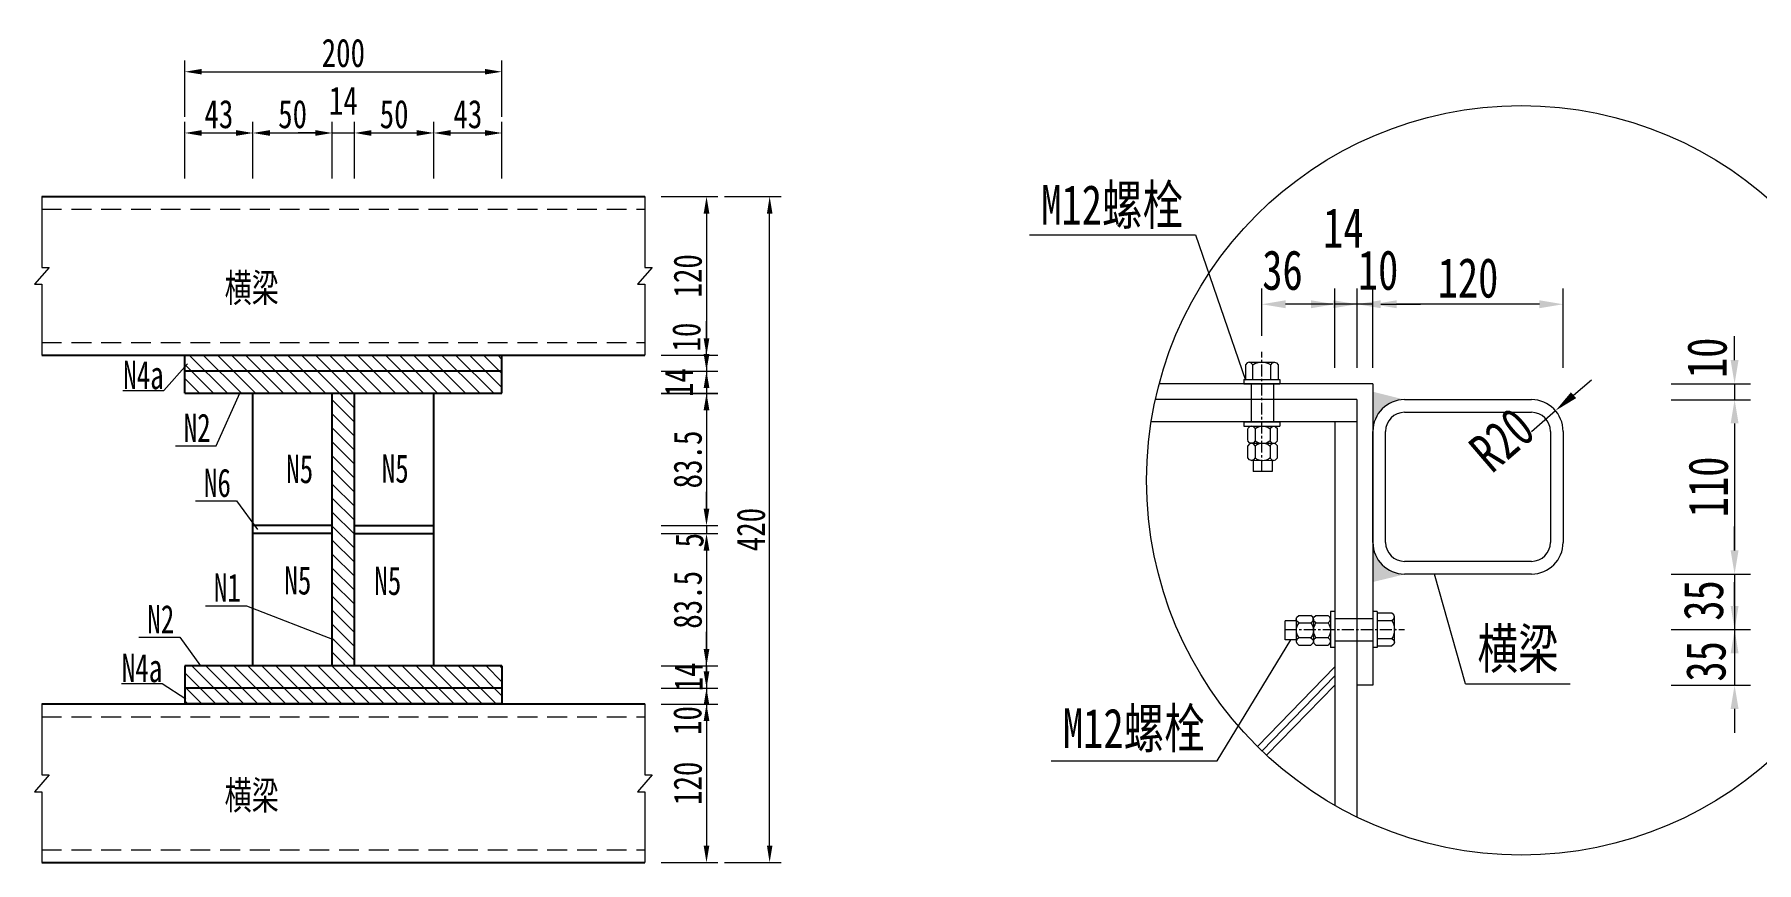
# Model space of a CAD drawing. Extents: x 98573 to 114325, y 0 to 100142.
# Drawn here: x 108367 to 109453, y 24440 to 24962 of the extents above; entities that cross this region are included whole.
import ezdxf

# ---------------------------------------------------------------- set-up
doc = ezdxf.new("R2010")
doc.units = 0
doc.header["$MEASUREMENT"] = 0
for name, pattern in [('CENTERX2', [4, 2.5, -0.5, 0.5, -0.5]), ('DASHED', [0.75, 0.5, -0.25]), ('DASHED2', [0.375, 0.25, -0.125])]:
    doc.linetypes.add(name, pattern=pattern)
doc.layers.get('0').update_dxf_attribs({"lineweight": 13})
doc.layers.get('Defpoints').update_dxf_attribs({"color": 9, "lineweight": 5})
for name, color, linetype, lineweight in [('dashed', 4, 'DASHED2', 5), ('中心线', 2, 'CENTERX2', 15), ('标注', 4, 'Continuous', 13), ('细线', 4, 'Continuous', 13), ('钢板单线', 6, 'Continuous', 25), ('钢板双线', 1, 'Continuous', 13)]:
    doc.layers.add(name, color=color, linetype=linetype, lineweight=lineweight)
doc.styles.get("Standard").update_dxf_attribs({"font": '仿宋_GB2312.ttf', "width": 0.75})
doc.dimstyles.new('0.1', dxfattribs={"dimscale": 0, "dimtxt": 2.5, "dimasz": 1.5, "dimexe": 1, "dimexo": 1, "dimgap": 0.4, "dimtad": 1, "dimdec": 1, "dimdsep": 46, "dimtxsty": 'Standard', "dimcen": 0.2, "dimclrd": 256, "dimclre": 256, "dimclrt": 256, "dimadec": 3, "dimazin": 2, "dimtfac": 1, "dimtdec": 1, "dimtmove": 2, "dimatfit": 3, "dimfxl": 4, "dimfxlon": 1, "dimtolj": 1, "dimtzin": 0, "dimlwd": -1, "dimlwe": -1, "dimarcsym": 0})

# ---------------------------------------------------------------- blocks, each defined once
blk = doc.blocks.new('*D161')
at = {"layer": 'Defpoints', "color": 0, "transparency": 16777216}
for p in [(109211.3, 24791.7), (109211.3, 24741.5), (109331.3, 24697.4)]:
    blk.add_point(p, dxfattribs=at)
at = {"layer": '标注', "transparency": 16777216}
for p, q in [((109211.3, 24751.7), (109211.3, 24801.7)), ((109331.3, 24751.7), (109331.3, 24801.7))]:
    blk.add_line(p, q, dxfattribs=at)
at = {"layer": '标注', "color": 4, "transparency": 16777216}
blk.add_line((109316.3, 24791.7), (109226.3, 24791.7), dxfattribs=at)
for points in [[(109226.3, 24794.2), (109226.3, 24789.2), (109211.3, 24791.7)], [(109316.3, 24794.2), (109316.3, 24789.2), (109331.3, 24791.7)]]:
    blk.add_solid(points, dxfattribs=at)
at = {"layer": '标注', "transparency": 16777216, "insert": (109271.3, 24808.2), "char_height": 25, "attachment_point": 5}
blk.add_mtext('\\A1;120', dxfattribs=at)
blk = doc.blocks.new('*D162')
at = {"layer": 'Defpoints', "color": 0, "transparency": 16777216}
for p in [(109201.3, 24791.7), (109201.3, 24741.5), (109211.3, 24741.5)]:
    blk.add_point(p, dxfattribs=at)
at = {"layer": '标注', "transparency": 16777216}
for p, q in [((109201.3, 24751.7), (109201.3, 24801.7)), ((109211.3, 24751.7), (109211.3, 24801.7))]:
    blk.add_line(p, q, dxfattribs=at)
at = {"layer": '标注', "color": 4, "transparency": 16777216}
for p, q in [((109186.3, 24791.7), (109171.3, 24791.7)), ((109211.3, 24791.7), (109201.3, 24791.7)), ((109226.3, 24791.7), (109241.3, 24791.7))]:
    blk.add_line(p, q, dxfattribs=at)
for points in [[(109186.3, 24794.2), (109186.3, 24789.2), (109201.3, 24791.7)], [(109226.3, 24794.2), (109226.3, 24789.2), (109211.3, 24791.7)]]:
    blk.add_solid(points, dxfattribs=at)
at = {"layer": '标注', "transparency": 16777216, "insert": (109214.6, 24813.1), "char_height": 25, "attachment_point": 5}
blk.add_mtext('\\A1;10', dxfattribs=at)
blk = doc.blocks.new('*D163')
at = {"layer": 'Defpoints', "color": 0, "transparency": 16777216}
for p in [(109187.3, 24791.7), (109187.3, 24741.5), (109201.3, 24741.5)]:
    blk.add_point(p, dxfattribs=at)
at = {"layer": '标注', "transparency": 16777216}
for p, q in [((109187.3, 24751.7), (109187.3, 24801.7)), ((109201.3, 24751.7), (109201.3, 24801.7))]:
    blk.add_line(p, q, dxfattribs=at)
at = {"layer": '标注', "color": 4, "transparency": 16777216}
for p, q in [((109172.3, 24791.7), (109157.3, 24791.7)), ((109201.3, 24791.7), (109187.3, 24791.7)), ((109216.3, 24791.7), (109231.3, 24791.7))]:
    blk.add_line(p, q, dxfattribs=at)
for points in [[(109172.3, 24794.2), (109172.3, 24789.2), (109187.3, 24791.7)], [(109216.3, 24794.2), (109216.3, 24789.2), (109201.3, 24791.7)]]:
    blk.add_solid(points, dxfattribs=at)
at = {"layer": '标注', "transparency": 16777216, "insert": (109192.7, 24839.9), "char_height": 25, "attachment_point": 5}
blk.add_mtext('\\A1;14', dxfattribs=at)
blk = doc.blocks.new('*D164')
at = {"layer": 'Defpoints', "color": 0, "transparency": 16777216}
for p in [(109141.3, 24791.7), (109141.3, 24761.7), (109187.3, 24741.5)]:
    blk.add_point(p, dxfattribs=at)
at = {"layer": '标注', "transparency": 16777216}
for p, q in [((109141.3, 24771.7), (109141.3, 24801.7)), ((109187.3, 24751.7), (109187.3, 24801.7))]:
    blk.add_line(p, q, dxfattribs=at)
at = {"layer": '标注', "color": 4, "transparency": 16777216}
blk.add_line((109172.3, 24791.7), (109156.3, 24791.7), dxfattribs=at)
for points in [[(109156.3, 24794.2), (109156.3, 24789.2), (109141.3, 24791.7)], [(109172.3, 24794.2), (109172.3, 24789.2), (109187.3, 24791.7)]]:
    blk.add_solid(points, dxfattribs=at)
at = {"layer": '标注', "transparency": 16777216, "insert": (109154.3, 24813.1), "char_height": 25, "attachment_point": 5}
blk.add_mtext('\\A1;36', dxfattribs=at)
blk = doc.blocks.new('*D165')
at = {"layer": 'Defpoints', "color": 0, "transparency": 16777216}
for p in [(109266.3, 24731.5), (109250.1, 24621.5), (109439.4, 24621.5)]:
    blk.add_point(p, dxfattribs=at)
at = {"layer": '标注', "transparency": 16777216}
for p, q in [((109399.4, 24731.5), (109449.4, 24731.5)), ((109399.4, 24621.5), (109449.4, 24621.5))]:
    blk.add_line(p, q, dxfattribs=at)
at = {"layer": '标注', "color": 4, "transparency": 16777216}
blk.add_line((109439.4, 24716.5), (109439.4, 24636.5), dxfattribs=at)
for points in [[(109436.9, 24716.5), (109441.9, 24716.5), (109439.4, 24731.5)], [(109436.9, 24636.5), (109441.9, 24636.5), (109439.4, 24621.5)]]:
    blk.add_solid(points, dxfattribs=at)
at = {"layer": '标注', "transparency": 16777216, "insert": (109422.9, 24676.5), "char_height": 25, "attachment_point": 5, "rotation": 90}
blk.add_mtext('\\A1;110', dxfattribs=at)
blk = doc.blocks.new('*D166')
at = {"layer": 'Defpoints', "color": 0, "transparency": 16777216}
for p in [(109250.1, 24621.5), (109231.3, 24586.5), (109439.4, 24586.5)]:
    blk.add_point(p, dxfattribs=at)
at = {"layer": '标注', "color": 4, "transparency": 16777216}
for p, q in [((109439.4, 24636.5), (109439.4, 24651.5)), ((109439.4, 24621.5), (109439.4, 24586.5)), ((109439.4, 24571.5), (109439.4, 24556.5))]:
    blk.add_line(p, q, dxfattribs=at)
at = {"layer": '标注', "transparency": 16777216}
for p, q in [((109399.4, 24621.5), (109449.4, 24621.5)), ((109399.4, 24586.5), (109449.4, 24586.5))]:
    blk.add_line(p, q, dxfattribs=at)
at = {"layer": '标注', "color": 4, "transparency": 16777216}
for points in [[(109436.9, 24636.5), (109441.9, 24636.5), (109439.4, 24621.5)], [(109436.9, 24571.5), (109441.9, 24571.5), (109439.4, 24586.5)]]:
    blk.add_solid(points, dxfattribs=at)
at = {"layer": '标注', "transparency": 16777216, "insert": (109419.9, 24604.9), "char_height": 25, "attachment_point": 5, "rotation": 90}
blk.add_mtext('\\A1;35', dxfattribs=at)
blk = doc.blocks.new('*D167')
at = {"layer": 'Defpoints', "color": 0, "transparency": 16777216}
for p in [(109231.3, 24586.5), (109211.3, 24551.5), (109439.4, 24551.5)]:
    blk.add_point(p, dxfattribs=at)
at = {"layer": '标注', "color": 4, "transparency": 16777216}
for p, q in [((109439.4, 24601.5), (109439.4, 24616.5)), ((109439.4, 24586.5), (109439.4, 24551.5)), ((109439.4, 24536.5), (109439.4, 24521.5))]:
    blk.add_line(p, q, dxfattribs=at)
at = {"layer": '标注', "transparency": 16777216}
for p, q in [((109399.4, 24586.5), (109449.4, 24586.5)), ((109399.4, 24551.5), (109449.4, 24551.5))]:
    blk.add_line(p, q, dxfattribs=at)
at = {"layer": '标注', "color": 4, "transparency": 16777216}
for points in [[(109436.9, 24601.5), (109441.9, 24601.5), (109439.4, 24586.5)], [(109436.9, 24536.5), (109441.9, 24536.5), (109439.4, 24551.5)]]:
    blk.add_solid(points, dxfattribs=at)
at = {"layer": '标注', "transparency": 16777216, "insert": (109421.4, 24566.5), "char_height": 25, "attachment_point": 5, "rotation": 90}
blk.add_mtext('\\A1;35', dxfattribs=at)
blk = doc.blocks.new('m2')
at = {"layer": '钢板双线', "ltscale": 0.2}
for p, q in [((81074.4, 24797), (81067.4, 24797)), ((81098.7, 24802.8), (81096, 24802.8)), ((81098.7, 24802.8), (81098.7, 24780.1)), ((81122.7, 24798.2), (81098.7, 24798.2)), ((81074.5, 24785), (81067.5, 24785)), ((81122.7, 24784.2), (81098.7, 24784.2)), ((81098.7, 24780.1), (81096, 24780.1))]:
    blk.add_line(p, q, dxfattribs=at)
at = {"layer": '钢板双线'}
for p, q in [((81067.5, 24785), (81067.4, 24797)), ((81074.4, 24798), (81074.5, 24784)), ((81076.1, 24800.3), (81083.7, 24800.3)), ((81083.7, 24795.6), (81076.1, 24795.6)), ((81085.3, 24798), (81085.3, 24784)), ((81085.3, 24798), (81085.3, 24784)), ((81086.9, 24800.3), (81094.4, 24800.3)), ((81094.4, 24795.6), (81086.9, 24795.6)), ((81096, 24802.8), (81096, 24780.1)), ((81096, 24798), (81096.1, 24784)), ((81122.7, 24802.8), (81122.7, 24780.1)), ((81125.5, 24802.8), (81122.7, 24802.8)), ((81125.5, 24802.8), (81125.5, 24780.1)), ((81134.7, 24801.8), (81125.5, 24801.8)), ((81125.5, 24797.1), (81134.7, 24797.1)), ((81136.3, 24799.5), (81136.3, 24783.5)), ((81083.7, 24786.3), (81076.1, 24786.3)), ((81076.1, 24781.6), (81083.7, 24781.6)), ((81094.4, 24786.3), (81086.9, 24786.3)), ((81086.9, 24781.6), (81094.5, 24781.6)), ((81125.5, 24785.8), (81134.7, 24785.8)), ((81125.5, 24780.1), (81122.7, 24780.1)), ((81134.7, 24781.1), (81125.5, 24781.1))]:
    blk.add_line(p, q, dxfattribs=at)
at = {"layer": '钢板双线', "extrusion": (0, 0, -1)}
for centre, major_axis, ratio, start_param, end_param in [((81089.8, 24798), (-15.4, 0), 0.341432, -0.460921, 0.460921), ((81069.9, 24791), (-15.4, 0), 0.682865, 2.680671, 3.602514), ((81100.6, 24798), (-15.4, 0), 0.341432, -0.460921, 0.460921), ((81080.7, 24791), (-15.4, 0), 0.682865, 2.680671, 3.602514), ((81121, 24791.5), (15.4, 0), 0.829193, -0.460921, 0.460921), ((81069.9, 24784), (-15.4, 0), 0.341432, 2.680671, 3.602514), ((81080.7, 24784), (-15.4, 0), 0.341432, 2.680671, 3.602514), ((81121, 24783.5), (15.4, 0), 0.341432, -0.460921, 0.460921)]:
    blk.add_ellipse(centre, major_axis=major_axis, ratio=ratio, start_param=start_param, end_param=end_param, dxfattribs=at)
at = {"layer": '钢板双线'}
for centre, major_axis, ratio, start_param, end_param in [((81089.8, 24791), (15.4, 0), 0.682865, 2.680671, 3.602514), ((81069.9, 24798), (15.4, 0), 0.341432, -0.460921, 0.460921), ((81100.6, 24791), (15.4, 0), 0.682865, 2.680671, 3.602514), ((81080.7, 24798), (15.4, 0), 0.341432, -0.460921, 0.460921), ((81121, 24799.5), (-15.4, 0), 0.341432, 2.680671, 3.602514), ((81089.8, 24784), (15.4, 0), 0.341432, 2.680671, 3.602514), ((81100.6, 24784), (15.4, 0), 0.341432, 2.680671, 3.602514)]:
    blk.add_ellipse(centre, major_axis=major_axis, ratio=ratio, start_param=start_param, end_param=end_param, dxfattribs=at)
blk = doc.blocks.new('*D173')
at = {"layer": 'Defpoints', "color": 0, "transparency": 16777216}
for p in [(109195.3, 24741.5), (109190, 24731.5), (109439.4, 24731.5)]:
    blk.add_point(p, dxfattribs=at)
at = {"layer": '标注', "color": 4, "transparency": 16777216}
for p, q in [((109439.4, 24756.5), (109439.4, 24771.5)), ((109439.4, 24741.5), (109439.4, 24731.5)), ((109439.4, 24716.5), (109439.4, 24701.5))]:
    blk.add_line(p, q, dxfattribs=at)
at = {"layer": '标注', "transparency": 16777216}
for p, q in [((109399.4, 24741.5), (109449.4, 24741.5)), ((109399.4, 24731.5), (109449.4, 24731.5))]:
    blk.add_line(p, q, dxfattribs=at)
at = {"layer": '标注', "color": 4, "transparency": 16777216}
for points in [[(109436.9, 24756.5), (109441.9, 24756.5), (109439.4, 24741.5)], [(109436.9, 24716.5), (109441.9, 24716.5), (109439.4, 24731.5)]]:
    blk.add_solid(points, dxfattribs=at)
at = {"layer": '标注', "transparency": 16777216, "insert": (109422.1, 24757.9), "char_height": 25, "attachment_point": 5, "rotation": 90}
blk.add_mtext('\\A1;10', dxfattribs=at)
blk = doc.blocks.new('*D272')
at = {"layer": 'Defpoints', "color": 0, "transparency": 16777216}
for p in [(108662.1, 24759.6), (108662.1, 24749.6), (108791.1, 24749.6)]:
    blk.add_point(p, dxfattribs=at)
at = {"layer": '标注', "color": 4, "transparency": 16777216}
for p, q in [((108791.1, 24770.3), (108791.1, 24781.1)), ((108791.1, 24759.6), (108791.1, 24749.6)), ((108791.1, 24738.9), (108791.1, 24728.2))]:
    blk.add_line(p, q, dxfattribs=at)
at = {"layer": '标注', "transparency": 16777216}
for p, q in [((108762.5, 24759.6), (108798.2, 24759.6)), ((108762.5, 24749.6), (108798.2, 24749.6))]:
    blk.add_line(p, q, dxfattribs=at)
at = {"layer": '标注', "color": 4, "transparency": 16777216}
for points in [[(108789.3, 24770.3), (108792.9, 24770.3), (108791.1, 24759.6)], [(108789.3, 24738.9), (108792.9, 24738.9), (108791.1, 24749.6)]]:
    blk.add_solid(points, dxfattribs=at)
at = {"layer": '标注', "transparency": 16777216, "insert": (108778.5, 24771), "char_height": 17.86, "attachment_point": 5, "rotation": 90}
blk.add_mtext('\\A1;10', dxfattribs=at)
blk = doc.blocks.new('*D273')
at = {"layer": 'Defpoints', "color": 0, "transparency": 16777216}
for p in [(108696.6, 24859.6), (108696.6, 24759.6), (108791.1, 24759.6)]:
    blk.add_point(p, dxfattribs=at)
at = {"layer": '标注', "transparency": 16777216}
for p, q in [((108762.5, 24859.6), (108798.2, 24859.6)), ((108762.5, 24759.6), (108798.2, 24759.6))]:
    blk.add_line(p, q, dxfattribs=at)
at = {"layer": '标注', "color": 4, "transparency": 16777216}
blk.add_line((108791.1, 24848.9), (108791.1, 24770.3), dxfattribs=at)
for points in [[(108789.3, 24848.9), (108792.9, 24848.9), (108791.1, 24859.6)], [(108789.3, 24770.3), (108792.9, 24770.3), (108791.1, 24759.6)]]:
    blk.add_solid(points, dxfattribs=at)
at = {"layer": '标注', "transparency": 16777216, "insert": (108779.3, 24809.6), "char_height": 17.86, "attachment_point": 5, "rotation": 90}
blk.add_mtext('\\A1;120', dxfattribs=at)
blk = doc.blocks.new('*D274')
at = {"layer": 'Defpoints', "color": 0, "transparency": 16777216}
for p in [(108632.7, 24749.6), (108632.7, 24735.6), (108791.1, 24735.6)]:
    blk.add_point(p, dxfattribs=at)
at = {"layer": '标注', "color": 4, "transparency": 16777216}
for p, q in [((108791.1, 24760.3), (108791.1, 24771.1)), ((108791.1, 24749.6), (108791.1, 24735.6)), ((108791.1, 24724.9), (108791.1, 24714.2))]:
    blk.add_line(p, q, dxfattribs=at)
at = {"layer": '标注', "transparency": 16777216}
for p, q in [((108762.5, 24749.6), (108798.2, 24749.6)), ((108762.5, 24735.6), (108798.2, 24735.6))]:
    blk.add_line(p, q, dxfattribs=at)
at = {"layer": '标注', "color": 4, "transparency": 16777216}
for points in [[(108789.3, 24760.3), (108792.9, 24760.3), (108791.1, 24749.6)], [(108789.3, 24724.9), (108792.9, 24724.9), (108791.1, 24735.6)]]:
    blk.add_solid(points, dxfattribs=at)
at = {"layer": '标注', "transparency": 16777216, "insert": (108773.6, 24742.3), "char_height": 17.86, "attachment_point": 5, "rotation": 90}
blk.add_mtext('\\A1;14', dxfattribs=at)
blk = doc.blocks.new('*D275')
at = {"layer": 'Defpoints', "color": 0, "transparency": 16777216}
for p in [(108619.1, 24735.5), (108619.1, 24652.1), (108791.1, 24652.1)]:
    blk.add_point(p, dxfattribs=at)
at = {"layer": '标注', "transparency": 16777216}
for p, q in [((108762.5, 24735.5), (108798.2, 24735.5)), ((108762.5, 24652.1), (108798.2, 24652.1))]:
    blk.add_line(p, q, dxfattribs=at)
at = {"layer": '标注', "color": 4, "transparency": 16777216}
blk.add_line((108791.1, 24724.8), (108791.1, 24662.8), dxfattribs=at)
for points in [[(108789.3, 24724.8), (108792.9, 24724.8), (108791.1, 24735.5)], [(108789.3, 24662.8), (108792.9, 24662.8), (108791.1, 24652.1)]]:
    blk.add_solid(points, dxfattribs=at)
at = {"layer": '标注', "transparency": 16777216, "insert": (108779.3, 24693.8), "char_height": 17.86, "attachment_point": 5, "rotation": 90}
blk.add_mtext('\\A1;83.5', dxfattribs=at)
blk = doc.blocks.new('*D276')
at = {"layer": 'Defpoints', "color": 0, "transparency": 16777216}
for p in [(108594.1, 24652.1), (108594.1, 24647.1), (108791.1, 24647.1)]:
    blk.add_point(p, dxfattribs=at)
at = {"layer": '标注', "color": 4, "transparency": 16777216}
for p, q in [((108791.1, 24662.8), (108791.1, 24673.5)), ((108791.1, 24652.1), (108791.1, 24647.1)), ((108791.1, 24636.4), (108791.1, 24625.6))]:
    blk.add_line(p, q, dxfattribs=at)
at = {"layer": '标注', "transparency": 16777216}
for p, q in [((108762.5, 24652.1), (108798.2, 24652.1)), ((108762.5, 24647.1), (108798.2, 24647.1))]:
    blk.add_line(p, q, dxfattribs=at)
at = {"layer": '标注', "color": 4, "transparency": 16777216}
for points in [[(108789.3, 24662.8), (108792.9, 24662.8), (108791.1, 24652.1)], [(108789.3, 24636.4), (108792.9, 24636.4), (108791.1, 24647.1)]]:
    blk.add_solid(points, dxfattribs=at)
at = {"layer": '标注', "transparency": 16777216, "insert": (108780.4, 24642.9), "char_height": 17.86, "attachment_point": 5, "rotation": 90}
blk.add_mtext('\\A1;5', dxfattribs=at)
blk = doc.blocks.new('*D277')
at = {"layer": 'Defpoints', "color": 0, "transparency": 16777216}
for p in [(108619.1, 24647.1), (108619.1, 24563.6), (108791.1, 24563.6)]:
    blk.add_point(p, dxfattribs=at)
at = {"layer": '标注', "transparency": 16777216}
for p, q in [((108762.5, 24647.1), (108798.2, 24647.1)), ((108762.5, 24563.6), (108798.2, 24563.6))]:
    blk.add_line(p, q, dxfattribs=at)
at = {"layer": '标注', "color": 4, "transparency": 16777216}
blk.add_line((108791.1, 24636.4), (108791.1, 24574.3), dxfattribs=at)
for points in [[(108789.3, 24636.4), (108792.9, 24636.4), (108791.1, 24647.1)], [(108789.3, 24574.3), (108792.9, 24574.3), (108791.1, 24563.6)]]:
    blk.add_solid(points, dxfattribs=at)
at = {"layer": '标注', "transparency": 16777216, "insert": (108779.3, 24605.3), "char_height": 17.86, "attachment_point": 5, "rotation": 90}
blk.add_mtext('\\A1;83.5', dxfattribs=at)
blk = doc.blocks.new('*D278')
at = {"layer": 'Defpoints', "color": 0, "transparency": 16777216}
for p in [(108639.6, 24563.6), (108635.4, 24549.6), (108791.1, 24549.6)]:
    blk.add_point(p, dxfattribs=at)
at = {"layer": '标注', "color": 4, "transparency": 16777216}
for p, q in [((108791.1, 24574.3), (108791.1, 24585.1)), ((108791.1, 24563.6), (108791.1, 24549.6)), ((108791.1, 24538.9), (108791.1, 24528.2))]:
    blk.add_line(p, q, dxfattribs=at)
at = {"layer": '标注', "transparency": 16777216}
for p, q in [((108762.5, 24563.6), (108798.2, 24563.6)), ((108762.5, 24549.6), (108798.2, 24549.6))]:
    blk.add_line(p, q, dxfattribs=at)
at = {"layer": '标注', "color": 4, "transparency": 16777216}
for points in [[(108789.3, 24574.3), (108792.9, 24574.3), (108791.1, 24563.6)], [(108789.3, 24538.9), (108792.9, 24538.9), (108791.1, 24549.6)]]:
    blk.add_solid(points, dxfattribs=at)
at = {"layer": '标注', "transparency": 16777216, "insert": (108779.7, 24556.7), "char_height": 17.86, "attachment_point": 5, "rotation": 90}
blk.add_mtext('\\A1;14', dxfattribs=at)
blk = doc.blocks.new('*D279')
at = {"layer": 'Defpoints', "color": 0, "transparency": 16777216}
for p in [(108635.4, 24549.6), (108635.4, 24539.6), (108791.1, 24539.6)]:
    blk.add_point(p, dxfattribs=at)
at = {"layer": '标注', "color": 4, "transparency": 16777216}
for p, q in [((108791.1, 24560.3), (108791.1, 24571.1)), ((108791.1, 24549.6), (108791.1, 24539.6)), ((108791.1, 24528.9), (108791.1, 24518.2))]:
    blk.add_line(p, q, dxfattribs=at)
at = {"layer": '标注', "transparency": 16777216}
for p, q in [((108762.5, 24549.6), (108798.2, 24549.6)), ((108762.5, 24539.6), (108798.2, 24539.6))]:
    blk.add_line(p, q, dxfattribs=at)
at = {"layer": '标注', "color": 4, "transparency": 16777216}
for points in [[(108789.3, 24560.3), (108792.9, 24560.3), (108791.1, 24549.6)], [(108789.3, 24528.9), (108792.9, 24528.9), (108791.1, 24539.6)]]:
    blk.add_solid(points, dxfattribs=at)
at = {"layer": '标注', "transparency": 16777216, "insert": (108779.1, 24529.2), "char_height": 17.86, "attachment_point": 5, "rotation": 90}
blk.add_mtext('\\A1;10', dxfattribs=at)
blk = doc.blocks.new('*D280')
at = {"layer": 'Defpoints', "color": 0, "transparency": 16777216}
for p in [(108688.2, 24539.6), (108674.2, 24439.6), (108791.1, 24439.6)]:
    blk.add_point(p, dxfattribs=at)
at = {"layer": '标注', "transparency": 16777216}
for p, q in [((108762.5, 24539.6), (108798.2, 24539.6)), ((108762.5, 24439.6), (108798.2, 24439.6))]:
    blk.add_line(p, q, dxfattribs=at)
at = {"layer": '标注', "color": 4, "transparency": 16777216}
blk.add_line((108791.1, 24528.9), (108791.1, 24450.3), dxfattribs=at)
for points in [[(108789.3, 24528.9), (108792.9, 24528.9), (108791.1, 24539.6)], [(108789.3, 24450.3), (108792.9, 24450.3), (108791.1, 24439.6)]]:
    blk.add_solid(points, dxfattribs=at)
at = {"layer": '标注', "transparency": 16777216, "insert": (108779.3, 24489.6), "char_height": 17.86, "attachment_point": 5, "rotation": 90}
blk.add_mtext('\\A1;120', dxfattribs=at)
blk = doc.blocks.new('*D281')
at = {"layer": 'Defpoints', "color": 0, "transparency": 16777216}
for p in [(108674.2, 24859.6), (108830.9, 24859.6), (108674.2, 24439.6)]:
    blk.add_point(p, dxfattribs=at)
at = {"layer": '标注', "transparency": 16777216}
for p, q in [((108802.4, 24859.6), (108838.1, 24859.6)), ((108802.4, 24439.6), (108838.1, 24439.6))]:
    blk.add_line(p, q, dxfattribs=at)
at = {"layer": '标注', "color": 4, "transparency": 16777216}
blk.add_line((108830.9, 24450.3), (108830.9, 24848.9), dxfattribs=at)
for points in [[(108829.2, 24848.9), (108832.7, 24848.9), (108830.9, 24859.6)], [(108829.2, 24450.3), (108832.7, 24450.3), (108830.9, 24439.6)]]:
    blk.add_solid(points, dxfattribs=at)
at = {"layer": '标注', "transparency": 16777216, "insert": (108819.2, 24649.6), "char_height": 17.86, "attachment_point": 5, "rotation": 90}
blk.add_mtext('\\A1;420', dxfattribs=at)
blk = doc.blocks.new('*D282')
at = {"layer": 'Defpoints', "color": 0, "transparency": 16777216}
for p in [(108505.1, 24899.7), (108462.1, 24735.6), (108505.1, 24735.5)]:
    blk.add_point(p, dxfattribs=at)
at = {"layer": '标注', "transparency": 16777216}
for p, q in [((108462.1, 24871.1), (108462.1, 24906.8)), ((108505.1, 24871.1), (108505.1, 24906.8))]:
    blk.add_line(p, q, dxfattribs=at)
at = {"layer": '标注', "color": 4, "transparency": 16777216}
blk.add_line((108472.8, 24899.7), (108494.4, 24899.7), dxfattribs=at)
for points in [[(108472.8, 24901.5), (108472.8, 24897.9), (108462.1, 24899.7)], [(108494.4, 24901.5), (108494.4, 24897.9), (108505.1, 24899.7)]]:
    blk.add_solid(points, dxfattribs=at)
at = {"layer": '标注', "transparency": 16777216, "insert": (108483.6, 24911.5), "char_height": 17.86, "attachment_point": 5}
blk.add_mtext('\\A1;43', dxfattribs=at)
blk = doc.blocks.new('*D283')
at = {"layer": 'Defpoints', "color": 0, "transparency": 16777216}
for p in [(108555.1, 24899.7), (108505.1, 24735.5), (108555.1, 24735.5)]:
    blk.add_point(p, dxfattribs=at)
at = {"layer": '标注', "transparency": 16777216}
for p, q in [((108505.1, 24871.1), (108505.1, 24906.8)), ((108555.1, 24871.1), (108555.1, 24906.8))]:
    blk.add_line(p, q, dxfattribs=at)
at = {"layer": '标注', "color": 4, "transparency": 16777216}
blk.add_line((108515.8, 24899.7), (108544.4, 24899.7), dxfattribs=at)
for points in [[(108515.8, 24901.5), (108515.8, 24897.9), (108505.1, 24899.7)], [(108544.4, 24901.5), (108544.4, 24897.9), (108555.1, 24899.7)]]:
    blk.add_solid(points, dxfattribs=at)
at = {"layer": '标注', "transparency": 16777216, "insert": (108530.1, 24911.5), "char_height": 17.86, "attachment_point": 5}
blk.add_mtext('\\A1;50', dxfattribs=at)
blk = doc.blocks.new('*D284')
at = {"layer": 'Defpoints', "color": 0, "transparency": 16777216}
for p in [(108569.1, 24899.7), (108555.1, 24735.5), (108569.1, 24735.5)]:
    blk.add_point(p, dxfattribs=at)
at = {"layer": '标注', "transparency": 16777216}
for p, q in [((108555.1, 24871.1), (108555.1, 24906.8)), ((108569.1, 24871.1), (108569.1, 24906.8))]:
    blk.add_line(p, q, dxfattribs=at)
at = {"layer": '标注', "color": 4, "transparency": 16777216}
for p, q in [((108544.4, 24899.7), (108533.7, 24899.7)), ((108555.1, 24899.7), (108569.1, 24899.7)), ((108579.8, 24899.7), (108590.5, 24899.7))]:
    blk.add_line(p, q, dxfattribs=at)
for points in [[(108544.4, 24901.5), (108544.4, 24897.9), (108555.1, 24899.7)], [(108579.8, 24901.5), (108579.8, 24897.9), (108569.1, 24899.7)]]:
    blk.add_solid(points, dxfattribs=at)
at = {"layer": '标注', "transparency": 16777216, "insert": (108562.1, 24920.1), "char_height": 17.86, "attachment_point": 5}
blk.add_mtext('\\A1;14', dxfattribs=at)
blk = doc.blocks.new('*D285')
at = {"layer": 'Defpoints', "color": 0, "transparency": 16777216}
for p in [(108619.1, 24899.7), (108569.1, 24735.5), (108619.1, 24735.5)]:
    blk.add_point(p, dxfattribs=at)
at = {"layer": '标注', "transparency": 16777216}
for p, q in [((108569.1, 24871.1), (108569.1, 24906.8)), ((108619.1, 24871.1), (108619.1, 24906.8))]:
    blk.add_line(p, q, dxfattribs=at)
at = {"layer": '标注', "color": 4, "transparency": 16777216}
blk.add_line((108579.8, 24899.7), (108608.4, 24899.7), dxfattribs=at)
for points in [[(108579.8, 24901.5), (108579.8, 24897.9), (108569.1, 24899.7)], [(108608.4, 24901.5), (108608.4, 24897.9), (108619.1, 24899.7)]]:
    blk.add_solid(points, dxfattribs=at)
at = {"layer": '标注', "transparency": 16777216, "insert": (108594.1, 24911.5), "char_height": 17.86, "attachment_point": 5}
blk.add_mtext('\\A1;50', dxfattribs=at)
blk = doc.blocks.new('*D286')
at = {"layer": 'Defpoints', "color": 0, "transparency": 16777216}
for p in [(108662.1, 24899.7), (108619.1, 24735.5), (108662.1, 24735.5)]:
    blk.add_point(p, dxfattribs=at)
at = {"layer": '标注', "transparency": 16777216}
for p, q in [((108619.1, 24871.1), (108619.1, 24906.8)), ((108662.1, 24871.1), (108662.1, 24906.8))]:
    blk.add_line(p, q, dxfattribs=at)
at = {"layer": '标注', "color": 4, "transparency": 16777216}
blk.add_line((108629.8, 24899.7), (108651.4, 24899.7), dxfattribs=at)
for points in [[(108629.8, 24901.5), (108629.8, 24897.9), (108619.1, 24899.7)], [(108651.4, 24901.5), (108651.4, 24897.9), (108662.1, 24899.7)]]:
    blk.add_solid(points, dxfattribs=at)
at = {"layer": '标注', "transparency": 16777216, "insert": (108640.6, 24911.5), "char_height": 17.86, "attachment_point": 5}
blk.add_mtext('\\A1;43', dxfattribs=at)
blk = doc.blocks.new('*D287')
at = {"layer": 'Defpoints', "color": 0, "transparency": 16777216}
for p in [(108662.1, 24938.3), (108462.1, 24735.6), (108662.1, 24735.5)]:
    blk.add_point(p, dxfattribs=at)
at = {"layer": '标注', "transparency": 16777216}
for p, q in [((108462.1, 24909.8), (108462.1, 24945.5)), ((108662.1, 24909.8), (108662.1, 24945.5))]:
    blk.add_line(p, q, dxfattribs=at)
at = {"layer": '标注', "color": 4, "transparency": 16777216}
blk.add_line((108472.8, 24938.3), (108651.4, 24938.3), dxfattribs=at)
for points in [[(108472.8, 24940.1), (108472.8, 24936.6), (108462.1, 24938.3)], [(108651.4, 24940.1), (108651.4, 24936.6), (108662.1, 24938.3)]]:
    blk.add_solid(points, dxfattribs=at)
at = {"layer": '标注', "transparency": 16777216, "insert": (108562.1, 24950.1), "char_height": 17.86, "attachment_point": 5}
blk.add_mtext('\\A1;200', dxfattribs=at)
blk = doc.blocks.new('*D308')
at = {"layer": 'Defpoints', "color": 0, "transparency": 16777216}
for p in [(109326.5, 24724.6), (109311.3, 24711.5)]:
    blk.add_point(p, dxfattribs=at)
at = {"layer": '标注', "color": 4, "transparency": 16777216}
for p, q in [((109337.8, 24734.3), (109349.2, 24744.1)), ((109311.3, 24711.5), (109326.5, 24724.6))]:
    blk.add_line(p, q, dxfattribs=at)
blk.add_solid([(109336.2, 24736.2), (109339.5, 24732.5), (109326.5, 24724.6)], dxfattribs=at)
at = {"layer": '标注', "transparency": 16777216, "insert": (109292.7, 24706.2), "char_height": 25, "attachment_point": 5, "rotation": 40.6562}
blk.add_mtext('\\A1;R20', dxfattribs=at)

msp = doc.modelspace()

# ---------------------------------------------------------------- hatches: boundary and pattern name
at = {"layer": '标注'}
h = msp.add_hatch(dxfattribs=at)
h.set_pattern_fill('ANSI31', color=256, scale=50, angle=-90, style=0)
h.set_pattern_definition([(315, (86143.186, 107247.334), (4.4194174, 4.4194174), [])])
h.paths.add_polyline_path([(108662.08376, 24735.62144), (108662.08376, 24759.62144), (108462.08376, 24759.62144), (108462.08376, 24735.62144)])
h.paths.add_polyline_path([(108569.08376, 24563.62144), (108569.08376, 24735.62144), (108555.08376, 24735.62144), (108555.08376, 24563.62144)])
h.paths.add_polyline_path([(108662.08376, 24539.62144), (108662.08376, 24563.62144), (108462.08376, 24563.62144), (108462.08376, 24539.62144)])
h = msp.add_hatch(color=256, dxfattribs=at)
h.dxf.hatch_style = 1
edge = h.paths.add_edge_path()
edge.add_line((109211.28044, 24736.54402), (109231.28044, 24731.54402))
edge.add_arc((109231.28044, 24711.54402), 20, 90, 179.99981713)
edge.add_line((109211.28044, 24711.54409), (109211.28044, 24736.54402))
edge = h.paths.add_edge_path()
edge.add_arc((109231.61394, 24641.68667), 20.33623, 180.9396532, 269.0603468)
edge.add_line((109231.28044, 24621.35317), (109211.28044, 24616.54402))
edge.add_line((109211.28044, 24616.54402), (109211.28044, 24641.35317))

# ---------------------------------------------------------------- linework, layer by layer
at = {"color": 1}
for p, q in [((109231.28044, 24731.54402), (109311.28044, 24731.54402)), ((109231.28044, 24723.54402), (109311.28044, 24723.54402)), ((109211.28044, 24641.54402), (109211.28044, 24711.54402)), ((109219.28044, 24641.54402), (109219.28044, 24711.54402)), ((109323.28044, 24711.54402), (109323.28044, 24641.54402)), ((109331.28044, 24711.54402), (109331.28044, 24641.54402)), ((109311.28044, 24629.54402), (109231.28044, 24629.54402)), ((109311.28044, 24621.54402), (109231.28044, 24621.54402)), ((109138.54915, 24512.81047), (109187.28044, 24563.03203)), ((109144.32623, 24507.27621), (109187.28044, 24551.54402))]:
    msp.add_line(p, q, dxfattribs=at)
for centre, radius, start, end in [((109231.28044, 24711.54402), 20, 90, 180), ((109311.28044, 24711.54402), 20, 0, 90), ((109231.28044, 24711.54402), 12, 90, 180), ((109311.28044, 24711.54402), 12, 0, 90), ((109231.28044, 24641.54402), 20, 180, 270), ((109231.28044, 24641.54402), 12, 180, 270), ((109311.28044, 24641.54402), 20, 270, 360), ((109311.28044, 24641.54402), 12, 270, 0)]:
    msp.add_arc(centre, radius, start, end, dxfattribs=at)
at = {"layer": 'dashed', "ltscale": 50}
for p, q in [((108371.95698, 24851.62144), (108752.21053, 24851.62144)), ((108371.95698, 24767.62144), (108752.21053, 24767.62144)), ((108371.95698, 24531.62144), (108752.21053, 24531.62144)), ((108371.95698, 24447.62144), (108752.21053, 24447.62144))]:
    msp.add_line(p, q, dxfattribs=at)
at = {"layer": 'Defpoints'}
msp.add_line((109141.41411, 24510.01904), (109187.28044, 24557.28803), dxfattribs=at)
at = {"layer": '中心线', "ltscale": 3}
for p, q in [((109141.28044, 24686.11934), (109141.28044, 24761.65883)), ((109155.73347, 24586.54402), (109231.27296, 24586.54402))]:
    msp.add_line(p, q, dxfattribs=at)
at = {"layer": '标注'}
for p, q in [((108448.84066, 24737.3186), (108463.75965, 24754.15403)), ((108423.02017, 24737.3186), (108448.84066, 24737.3186)), ((108481.98526, 24702.4457), (108496.90424, 24735.62144)), ((108456.16476, 24702.4457), (108481.98526, 24702.4457)), ((108468.90956, 24667.72548), (108494.73006, 24667.72548)), ((108494.73006, 24667.72548), (108507.99907, 24649.6084)), ((108475.14479, 24601.59884), (108500.96529, 24601.59884)), ((108500.96529, 24601.59884), (108556.38515, 24579.9777)), ((108433.19475, 24581.73327), (108459.01525, 24581.73327)), ((108459.01525, 24581.73327), (108472.10779, 24563.62144)), ((108422.12491, 24552.5683), (108447.94541, 24552.5683)), ((108447.94541, 24552.5683), (108462.86439, 24542.89904))]:
    msp.add_line(p, q, dxfattribs=at)
for points in [[(108371.95698, 24859.62144), (108371.95698, 24814.94144), (108376.61198, 24814.94144), (108367.30198, 24804.30144), (108371.95698, 24804.30144), (108371.95698, 24759.62144)], [(108752.21053, 24859.62144), (108752.21053, 24814.94144), (108756.86553, 24814.94144), (108747.55553, 24804.30144), (108752.21053, 24804.30144), (108752.21053, 24759.62144)], [(108371.95698, 24539.62144), (108371.95698, 24494.94144), (108376.61198, 24494.94144), (108367.30198, 24484.30144), (108371.95698, 24484.30144), (108371.95698, 24439.62144)], [(108752.21053, 24539.62144), (108752.21053, 24494.94144), (108756.86553, 24494.94144), (108747.55553, 24484.30144), (108752.21053, 24484.30144), (108752.21053, 24439.62144)]]:
    msp.add_lwpolyline(points, dxfattribs=at)
msp.add_circle((109304.88042, 24680.65737), 236.30208, dxfattribs=at)
at = {"layer": '细线'}
for p, q in [((108994.86563, 24835.49458), (109099.49276, 24835.49458)), ((109099.49276, 24835.49458), (109130.94029, 24743.87736)), ((109269.63202, 24552.29988), (109250.13075, 24621.54402)), ((109113.16191, 24503.80262), (109159.48543, 24580.07774)), ((109269.63202, 24552.29988), (109335.62219, 24552.29988)), ((109008.53478, 24503.80262), (109113.16191, 24503.80262))]:
    msp.add_line(p, q, dxfattribs=at)
at = {"layer": '钢板单线', "color": 1}
for p, q in [((108371.95698, 24859.62144), (108752.21053, 24859.62144)), ((108371.95698, 24759.62144), (108752.21053, 24759.62144)), ((108462.08376, 24735.62144), (108462.08376, 24759.62144)), ((108462.08376, 24759.62144), (108662.08376, 24759.62144)), ((108662.08376, 24735.62144), (108662.08376, 24759.62144)), ((108462.08376, 24749.62144), (108662.08376, 24749.62144)), ((108462.08376, 24735.62144), (108662.08376, 24735.62144)), ((108505.08376, 24563.62144), (108505.08376, 24735.52967)), ((108555.08376, 24563.62144), (108555.08376, 24735.52967)), ((108569.08376, 24563.62144), (108569.08376, 24735.52967)), ((108619.08376, 24563.62144), (108619.08376, 24735.52967)), ((108555.08376, 24652.07555), (108505.08376, 24652.07555)), ((108569.08376, 24652.07555), (108619.08376, 24652.07555)), ((108555.08376, 24647.07555), (108505.08376, 24647.07555)), ((108569.08376, 24647.07555), (108619.08376, 24647.07555)), ((108662.08376, 24563.62144), (108462.08376, 24563.62144)), ((108462.08376, 24563.62144), (108462.08376, 24539.62144)), ((108662.08376, 24563.62144), (108662.08376, 24539.62144)), ((108662.08376, 24549.62144), (108462.08376, 24549.62144)), ((108371.95698, 24539.62144), (108752.21053, 24539.62144)), ((108662.08376, 24539.62144), (108462.08376, 24539.62144)), ((108371.95698, 24439.62144), (108752.21053, 24439.62144))]:
    msp.add_line(p, q, dxfattribs=at)
at = {"layer": '钢板双线', "lineweight": 13}
for p, q in [((109211.28044, 24741.54402), (109076.55721, 24741.54402)), ((109201.28044, 24741.54402), (109189.28044, 24741.54402)), ((109201.28044, 24741.54402), (109189.28044, 24741.54402)), ((109201.28044, 24741.54402), (109189.28044, 24741.54402)), ((109211.28044, 24741.54402), (109211.28044, 24551.54402)), ((109201.28044, 24731.54402), (109074.1225, 24731.54402)), ((109201.28044, 24731.54402), (109074.1225, 24731.54402)), ((109201.28044, 24731.54402), (109201.28044, 24468.2763)), ((109201.28044, 24717.54402), (109071.47509, 24717.54402)), ((109187.28044, 24717.54402), (109187.28044, 24475.6966)), ((109211.28044, 24551.54402), (109201.28044, 24551.54402))]:
    msp.add_line(p, q, dxfattribs=at)
at = {"layer": '钢板双线'}
msp.add_arc((109231.28044, 24711.54402), 20, 90, 180, dxfattribs=at)

# ---------------------------------------------------------------- block references
at = {"layer": '标注', "linetype": 'DASHED', "rotation": 90}
msp.add_blockref('m2', (133932.74163, -56381.20467), dxfattribs=at)
at = {"layer": '标注', "linetype": 'DASHED'}
msp.add_blockref('m2', (28088.53175, -204.91716), dxfattribs=at)

# ---------------------------------------------------------------- texts
at = {"width": 0.75}
for s, p in [('M12螺栓', (109002.19654, 24841.87857)), ('横梁', (109277.2787, 24561.96022)), ('M12螺栓', (109015.8657, 24511.78687))]:
    msp.add_text(s, height=25, dxfattribs=at).set_placement(p)
at = {"layer": '标注', "width": 0.7}
for s, p in [('横梁', (108487.26428, 24793.12326)), ('N4a', (108423.29717, 24738.16166)), ('N2', (108461.44529, 24704.90608)), ('N5', (108526.07403, 24678.91224)), ('N5', (108586.31008, 24679.20437)), ('N6', (108474.19009, 24670.18586)), ('N1', (108480.42532, 24604.05922)), ('N5', (108524.90079, 24608.67147)), ('N5', (108581.62794, 24608.37932)), ('N2', (108438.47528, 24584.19365)), ('N4a', (108422.40191, 24553.41136)), ('横梁', (108487.26428, 24473.12326))]:
    msp.add_text(s, height=17.857143, dxfattribs=at).set_placement(p)

# ---------------------------------------------------------------- dimensions: what is measured, and where the dimension line sits
at = {"layer": '标注'}
for base, p1, p2, picture, middle in [((108662.08376, 24938.33667), (108462.08376, 24735.62144), (108662.08376, 24735.52967), '*D287', (108562.08376, 24950.12238)), ((108505.08376, 24899.69371), (108462.08376, 24735.62144), (108505.08376, 24735.52967), '*D282', (108483.58376, 24911.47943)), ((108555.08376, 24899.69371), (108505.08376, 24735.52967), (108555.08376, 24735.52967), '*D283', (108530.08376, 24911.47943)), ((108569.08376, 24899.69371), (108555.08376, 24735.52967), (108569.08376, 24735.52967), '*D284', (108562.08376, 24920.05086)), ((108619.08376, 24899.69371), (108569.08376, 24735.52967), (108619.08376, 24735.52967), '*D285', (108594.08376, 24911.47943)), ((108662.08376, 24899.69371), (108619.08376, 24735.52967), (108662.08376, 24735.52967), '*D286', (108640.58376, 24911.47943))]:
    dim = msp.add_linear_dim(base=base, p1=p1, p2=p2, dimstyle='0.1', override={"dimscale": 7.142857, "dimclrd": 4}, dxfattribs=at)
    dim.commit()
    dim.dimension.update_dxf_attribs({"geometry": picture, "text_midpoint": middle})
for base, p1, p2, angle, override, picture, middle in [((108830.94773, 24859.62144), (108674.23805, 24439.62144), (108674.23805, 24859.62144), 90, {"dimscale": 7.142857, "dimclrd": 4}, '*D281', (108819.16202, 24649.62144)), ((109211.28044, 24791.67048), (109331.28044, 24697.41923), (109211.28044, 24741.54402), 180, {"dimscale": 10, "dimclrd": 4}, '*D161', (109271.28044, 24808.17048)), ((108791.10176, 24652.07555), (108619.08376, 24735.52967), (108619.08376, 24652.07555), 90, {"dimscale": 7.142857, "dimclrd": 4}, '*D275', (108779.31604, 24693.80261)), ((109439.37194, 24621.54402), (109266.25074, 24731.54402), (109250.13075, 24621.54402), 90, {"dimscale": 10, "dimclrd": 4}, '*D165', (109422.87194, 24676.54402)), ((108791.10176, 24563.62144), (108619.08376, 24647.07555), (108619.08376, 24563.62144), 90, {"dimscale": 7.142857, "dimclrd": 4}, '*D277', (108779.31604, 24605.3485))]:
    dim = msp.add_linear_dim(base=base, p1=p1, p2=p2, angle=angle, dimstyle='0.1', override=override, dxfattribs=at)
    dim.commit()
    dim.dimension.update_dxf_attribs({"geometry": picture, "text_midpoint": middle})
for base, p1, p2, picture, middle in [((108791.10176, 24759.62144), (108696.59947, 24859.62144), (108696.59947, 24759.62144), '*D273', (108779.31604, 24809.62144)), ((108791.10176, 24439.62144), (108688.21052, 24539.62144), (108674.23805, 24439.62144), '*D280', (108779.31604, 24489.62144))]:
    dim = msp.add_linear_dim(base=base, p1=p1, p2=p2, angle=90, text='120', dimstyle='0.1', override={"dimscale": 7.142857, "dimclrd": 4}, dxfattribs=at)
    dim.commit()
    dim.dimension.update_dxf_attribs({"geometry": picture, "text_midpoint": middle})
for base, p1, p2, angle, override, picture, middle in [((109187.28044, 24791.67048), (109201.28044, 24741.54402), (109187.28044, 24741.54402), 180, {"dimscale": 10, "dimclrd": 4}, '*D163', (109192.71555, 24839.86912)), ((109201.28044, 24791.67048), (109211.28044, 24741.54402), (109201.28044, 24741.54402), 180, {"dimscale": 10, "dimclrd": 4}, '*D162', (109214.63336, 24813.09905)), ((108791.10176, 24749.62144), (108662.08376, 24759.62144), (108662.08376, 24749.62144), 90, {"dimscale": 7.142857, "dimclrd": 4}, '*D272', (108778.46385, 24771.0101)), ((108791.10176, 24735.62144), (108632.69745, 24749.62144), (108632.69745, 24735.62144), 90, {"dimscale": 7.142857, "dimclrd": 4}, '*D274', (108773.62565, 24742.34053)), ((109439.37194, 24731.54402), (109195.28044, 24741.54402), (109190.03478, 24731.54402), 90, {"dimscale": 10, "dimclrd": 4}, '*D173', (109422.12507, 24757.87825)), ((108791.10176, 24647.07555), (108594.08376, 24652.07555), (108594.08376, 24647.07555), 90, {"dimscale": 7.142857, "dimclrd": 4}, '*D276', (108780.44635, 24642.92197)), ((109439.37194, 24586.54402), (109250.13075, 24621.54402), (109231.27296, 24586.54402), 90, {"dimscale": 10, "dimclrd": 4}, '*D166', (109419.90177, 24604.9175)), ((109439.37194, 24551.54402), (109231.27767, 24586.54402), (109211.28044, 24551.54402), 90, {"dimscale": 10, "dimclrd": 4}, '*D167', (109421.35555, 24566.52214)), ((108791.10176, 24549.62144), (108639.59184, 24563.62144), (108635.3698, 24549.62144), 90, {"dimscale": 7.142857, "dimclrd": 4}, '*D278', (108779.68766, 24556.71025)), ((108791.10176, 24539.62144), (108635.3698, 24549.62144), (108635.3698, 24539.62144), 90, {"dimscale": 7.142857, "dimclrd": 4}, '*D279', (108779.11423, 24529.23034))]:
    dim = msp.add_linear_dim(base=base, p1=p1, p2=p2, angle=angle, dimstyle='0.1', override=override, dxfattribs=at)
    dim.commit()
    dim.dimension.update_dxf_attribs({"geometry": picture, "text_midpoint": middle, "dimtype": 160})
dim = msp.add_linear_dim(base=(109141.28044, 24791.67048), p1=(109187.28044, 24741.54402), p2=(109141.28044, 24761.65883), angle=180, text='36', dimstyle='0.1', override={"dimscale": 10, "dimclrd": 4}, dxfattribs=at)
dim.commit()
dim.dimension.update_dxf_attribs({"geometry": '*D164', "text_midpoint": (109154.28261, 24813.09905), "dimtype": 160})
dim = msp.add_radius_dim(center=(109311.28044, 24711.54402), mpoint=(109326.45309, 24724.5744), dimstyle='0.1', override={"dimscale": 10, "dimclrd": 4}, dxfattribs=at)
dim.commit()
dim.dimension.update_dxf_attribs({"geometry": '*D308', "text_midpoint": (109292.70261, 24706.19769), "dimtype": 164})

doc.saveas('drawing.dxf')
